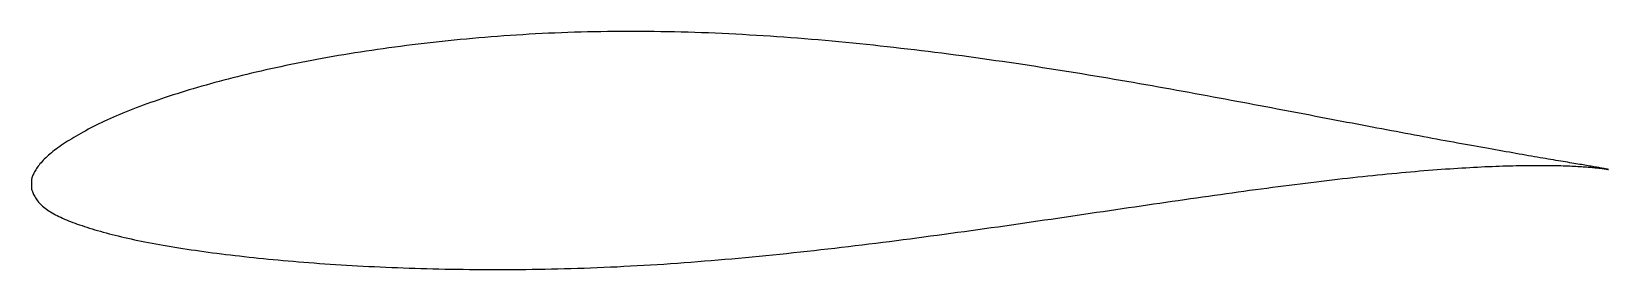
# Model space of a CAD drawing. Header units: metres. Extents: x -15.4 to 31.2, y -2.6 to 4.5.
import ezdxf

# ---------------------------------------------------------------- set-up
doc = ezdxf.new("R2010")
doc.units = ezdxf.units.M

msp = doc.modelspace()

# ---------------------------------------------------------------- linework, layer by layer
msp.add_lwpolyline([(31.195, 0.393), (31.194, 0.393), (31.191, 0.394), (31.187, 0.395), (31.18, 0.397), (31.172, 0.399), (31.163, 0.401), (31.151, 0.404), (31.138, 0.407), (31.123, 0.41), (31.106, 0.413), (31.087, 0.417), (31.067, 0.421), (31.045, 0.425), (31.021, 0.43), (30.995, 0.435), (30.967, 0.44), (30.938, 0.445), (30.907, 0.451), (30.875, 0.457), (30.84, 0.463), (30.804, 0.469), (30.766, 0.476), (30.726, 0.483), (30.685, 0.49), (30.641, 0.498), (30.597, 0.505), (30.55, 0.513), (30.501, 0.522), (30.451, 0.53), (30.399, 0.539), (30.346, 0.548), (30.291, 0.558), (30.234, 0.567), (30.175, 0.577), (30.115, 0.587), (30.053, 0.598), (29.989, 0.609), (29.923, 0.62), (29.856, 0.631), (29.787, 0.643), (29.717, 0.654), (29.645, 0.667), (29.571, 0.679), (29.496, 0.692), (29.418, 0.705), (29.34, 0.718), (29.259, 0.732), (29.177, 0.746), (29.094, 0.76), (29.008, 0.775), (28.922, 0.79), (28.833, 0.805), (28.743, 0.821), (28.651, 0.837), (28.558, 0.853), (28.463, 0.87), (28.367, 0.886), (28.269, 0.904), (28.169, 0.921), (28.068, 0.939), (27.966, 0.957), (27.862, 0.976), (27.756, 0.994), (27.649, 1.014), (27.54, 1.033), (27.43, 1.053), (27.318, 1.073), (27.205, 1.094), (27.091, 1.114), (26.975, 1.136), (26.857, 1.157), (26.738, 1.179), (26.618, 1.201), (26.496, 1.223), (26.373, 1.246), (26.248, 1.269), (26.122, 1.292), (25.994, 1.316), (25.865, 1.34), (25.735, 1.364), (25.604, 1.389), (25.471, 1.414), (25.336, 1.439), (25.201, 1.464), (25.064, 1.49), (24.926, 1.516), (24.786, 1.543), (24.645, 1.569), (24.503, 1.596), (24.36, 1.623), (24.215, 1.651), (24.069, 1.679), (23.922, 1.706), (23.774, 1.735), (23.624, 1.763), (23.473, 1.792), (23.321, 1.821), (23.168, 1.85), (23.014, 1.88), (22.858, 1.909), (22.702, 1.939), (22.544, 1.969), (22.385, 2), (22.225, 2.03), (22.064, 2.061), (21.902, 2.092), (21.739, 2.123), (21.575, 2.155), (21.409, 2.186), (21.243, 2.218), (21.076, 2.249), (20.907, 2.281), (20.738, 2.313), (20.568, 2.346), (20.396, 2.378), (20.224, 2.41), (20.051, 2.443), (19.877, 2.475), (19.702, 2.508), (19.526, 2.54), (19.349, 2.573), (19.171, 2.606), (18.993, 2.639), (18.814, 2.671), (18.633, 2.704), (18.452, 2.737), (18.27, 2.77), (18.088, 2.803), (17.904, 2.836), (17.72, 2.869), (17.535, 2.902), (17.35, 2.934), (17.163, 2.967), (16.976, 2.999), (16.788, 3.032), (16.6, 3.064), (16.411, 3.096), (16.221, 3.128), (16.031, 3.16), (15.839, 3.192), (15.648, 3.224), (15.456, 3.255), (15.263, 3.287), (15.069, 3.318), (14.876, 3.349), (14.681, 3.38), (14.486, 3.41), (14.291, 3.441), (14.095, 3.471), (13.898, 3.501), (13.702, 3.53), (13.504, 3.56), (13.307, 3.589), (13.108, 3.617), (12.91, 3.645), (12.711, 3.674), (12.512, 3.701), (12.312, 3.729), (12.112, 3.756), (11.912, 3.782), (11.711, 3.809), (11.51, 3.835), (11.309, 3.861), (11.108, 3.886), (10.906, 3.91), (10.704, 3.935), (10.502, 3.959), (10.3, 3.982), (10.097, 4.006), (9.895, 4.028), (9.692, 4.051), (9.489, 4.073), (9.286, 4.094), (9.083, 4.115), (8.88, 4.135), (8.677, 4.155), (8.473, 4.174), (8.27, 4.193), (8.066, 4.212), (7.863, 4.23), (7.66, 4.247), (7.456, 4.264), (7.253, 4.28), (7.05, 4.296), (6.846, 4.311), (6.643, 4.325), (6.44, 4.339), (6.237, 4.352), (6.035, 4.365), (5.832, 4.377), (5.629, 4.389), (5.427, 4.4), (5.225, 4.41), (5.023, 4.419), (4.821, 4.428), (4.62, 4.437), (4.419, 4.444), (4.218, 4.451), (4.017, 4.457), (3.817, 4.463), (3.617, 4.468), (3.417, 4.472), (3.218, 4.476), (3.019, 4.478), (2.82, 4.481), (2.622, 4.482), (2.424, 4.483), (2.227, 4.483), (2.03, 4.482), (1.834, 4.48), (1.638, 4.478), (1.442, 4.475), (1.247, 4.472), (1.053, 4.468), (0.859, 4.463), (0.665, 4.457), (0.472, 4.451), (0.28, 4.444), (0.088, 4.436), (-0.103, 4.428), (-0.293, 4.418), (-0.483, 4.409), (-0.672, 4.398), (-0.861, 4.387), (-1.049, 4.375), (-1.236, 4.363), (-1.423, 4.35), (-1.608, 4.336), (-1.794, 4.322), (-1.978, 4.307), (-2.161, 4.292), (-2.344, 4.276), (-2.526, 4.259), (-2.707, 4.242), (-2.888, 4.224), (-3.068, 4.206), (-3.246, 4.187), (-3.424, 4.167), (-3.601, 4.148), (-3.777, 4.127), (-3.953, 4.106), (-4.127, 4.085), (-4.3, 4.063), (-4.473, 4.041), (-4.644, 4.018), (-4.815, 3.995), (-4.985, 3.971), (-5.153, 3.947), (-5.321, 3.923), (-5.488, 3.898), (-5.653, 3.872), (-5.818, 3.846), (-5.981, 3.82), (-6.144, 3.793), (-6.305, 3.766), (-6.465, 3.738), (-6.625, 3.71), (-6.783, 3.682), (-6.94, 3.653), (-7.096, 3.624), (-7.25, 3.594), (-7.404, 3.564), (-7.556, 3.534), (-7.707, 3.503), (-7.857, 3.472), (-8.006, 3.44), (-8.154, 3.409), (-8.3, 3.376), (-8.445, 3.344), (-8.589, 3.311), (-8.732, 3.278), (-8.873, 3.245), (-9.013, 3.211), (-9.152, 3.178), (-9.29, 3.143), (-9.426, 3.109), (-9.561, 3.074), (-9.694, 3.039), (-9.826, 3.004), (-9.957, 2.969), (-10.087, 2.933), (-10.215, 2.897), (-10.341, 2.861), (-10.467, 2.825), (-10.591, 2.788), (-10.713, 2.752), (-10.834, 2.715), (-10.954, 2.678), (-11.072, 2.64), (-11.189, 2.603), (-11.304, 2.565), (-11.418, 2.527), (-11.531, 2.49), (-11.642, 2.451), (-11.751, 2.413), (-11.859, 2.375), (-11.965, 2.336), (-12.07, 2.298), (-12.174, 2.259), (-12.276, 2.22), (-12.376, 2.181), (-12.475, 2.142), (-12.572, 2.103), (-12.668, 2.063), (-12.762, 2.024), (-12.854, 1.984), (-12.945, 1.944), (-13.035, 1.905), (-13.122, 1.865), (-13.209, 1.825), (-13.293, 1.785), (-13.376, 1.745), (-13.457, 1.705), (-13.537, 1.665), (-13.615, 1.625), (-13.692, 1.585), (-13.766, 1.545), (-13.839, 1.505), (-13.911, 1.465), (-13.981, 1.426), (-14.049, 1.386), (-14.115, 1.347), (-14.18, 1.308), (-14.243, 1.269), (-14.305, 1.23), (-14.365, 1.192), (-14.423, 1.153), (-14.479, 1.115), (-14.534, 1.077), (-14.587, 1.039), (-14.638, 1.002), (-14.688, 0.965), (-14.735, 0.927), (-14.781, 0.89), (-14.826, 0.853), (-14.868, 0.816), (-14.909, 0.78), (-14.949, 0.743), (-14.986, 0.707), (-15.022, 0.671), (-15.056, 0.634), (-15.088, 0.598), (-15.118, 0.563), (-15.147, 0.527), (-15.174, 0.492), (-15.199, 0.457), (-15.223, 0.423), (-15.244, 0.389), (-15.264, 0.355), (-15.282, 0.322), (-15.299, 0.29), (-15.314, 0.259), (-15.326, 0.229), (-15.338, 0.201), (-15.347, 0.174), (-15.355, 0.15), (-15.361, 0.13), (-15.365, 0.114), (-15.367, 0.104), (-15.365, -0.194), (-15.364, -0.196), (-15.361, -0.203), (-15.356, -0.214), (-15.35, -0.231), (-15.342, -0.254), (-15.332, -0.281), (-15.32, -0.311), (-15.306, -0.342), (-15.291, -0.374), (-15.273, -0.406), (-15.254, -0.439), (-15.233, -0.471), (-15.211, -0.503), (-15.187, -0.535), (-15.161, -0.567), (-15.133, -0.598), (-15.103, -0.629), (-15.072, -0.66), (-15.039, -0.69), (-15.004, -0.719), (-14.968, -0.749), (-14.929, -0.777), (-14.889, -0.806), (-14.848, -0.834), (-14.804, -0.862), (-14.759, -0.889), (-14.712, -0.916), (-14.664, -0.942), (-14.613, -0.969), (-14.561, -0.995), (-14.507, -1.02), (-14.452, -1.046), (-14.395, -1.071), (-14.336, -1.096), (-14.275, -1.12), (-14.213, -1.145), (-14.149, -1.169), (-14.083, -1.194), (-14.016, -1.218), (-13.947, -1.242), (-13.877, -1.267), (-13.804, -1.291), (-13.73, -1.315), (-13.655, -1.339), (-13.577, -1.363), (-13.499, -1.386), (-13.418, -1.41), (-13.336, -1.434), (-13.252, -1.457), (-13.167, -1.48), (-13.08, -1.504), (-12.991, -1.526), (-12.901, -1.549), (-12.809, -1.572), (-12.716, -1.594), (-12.621, -1.617), (-12.525, -1.638), (-12.427, -1.66), (-12.327, -1.682), (-12.226, -1.703), (-12.124, -1.724), (-12.019, -1.745), (-11.914, -1.765), (-11.807, -1.786), (-11.698, -1.806), (-11.588, -1.826), (-11.476, -1.846), (-11.363, -1.865), (-11.248, -1.885), (-11.132, -1.904), (-11.015, -1.923), (-10.896, -1.942), (-10.775, -1.96), (-10.654, -1.978), (-10.53, -1.997), (-10.406, -2.014), (-10.28, -2.032), (-10.152, -2.05), (-10.024, -2.067), (-9.893, -2.084), (-9.762, -2.101), (-9.629, -2.117), (-9.495, -2.133), (-9.359, -2.149), (-9.223, -2.165), (-9.085, -2.181), (-8.945, -2.196), (-8.804, -2.211), (-8.662, -2.226), (-8.519, -2.241), (-8.375, -2.255), (-8.229, -2.269), (-8.082, -2.283), (-7.934, -2.296), (-7.785, -2.31), (-7.634, -2.323), (-7.482, -2.336), (-7.329, -2.348), (-7.175, -2.36), (-7.02, -2.372), (-6.864, -2.383), (-6.706, -2.394), (-6.548, -2.405), (-6.388, -2.416), (-6.227, -2.426), (-6.065, -2.436), (-5.902, -2.445), (-5.738, -2.455), (-5.573, -2.463), (-5.407, -2.472), (-5.24, -2.48), (-5.072, -2.488), (-4.903, -2.495), (-4.733, -2.502), (-4.562, -2.509), (-4.39, -2.516), (-4.217, -2.522), (-4.044, -2.527), (-3.869, -2.532), (-3.693, -2.537), (-3.517, -2.542), (-3.34, -2.546), (-3.161, -2.55), (-2.982, -2.554), (-2.802, -2.557), (-2.622, -2.559), (-2.44, -2.562), (-2.258, -2.563), (-2.075, -2.565), (-1.891, -2.566), (-1.707, -2.566), (-1.522, -2.566), (-1.336, -2.566), (-1.149, -2.565), (-0.962, -2.564), (-0.773, -2.562), (-0.585, -2.559), (-0.395, -2.557), (-0.206, -2.553), (-0.015, -2.549), (0.176, -2.545), (0.368, -2.54), (0.56, -2.534), (0.753, -2.528), (0.947, -2.522), (1.141, -2.515), (1.335, -2.507), (1.53, -2.499), (1.726, -2.49), (1.921, -2.481), (2.118, -2.471), (2.315, -2.461), (2.512, -2.45), (2.709, -2.439), (2.907, -2.427), (3.106, -2.415), (3.305, -2.402), (3.504, -2.388), (3.703, -2.374), (3.903, -2.36), (4.103, -2.345), (4.303, -2.329), (4.504, -2.313), (4.705, -2.297), (4.906, -2.28), (5.107, -2.262), (5.309, -2.245), (5.511, -2.226), (5.713, -2.208), (5.915, -2.188), (6.117, -2.169), (6.319, -2.149), (6.522, -2.129), (6.724, -2.108), (6.927, -2.087), (7.13, -2.065), (7.333, -2.043), (7.535, -2.021), (7.738, -1.999), (7.941, -1.976), (8.144, -1.953), (8.347, -1.929), (8.55, -1.905), (8.753, -1.881), (8.955, -1.857), (9.158, -1.832), (9.36, -1.807), (9.563, -1.782), (9.765, -1.757), (9.967, -1.731), (10.169, -1.705), (10.371, -1.679), (10.573, -1.653), (10.774, -1.626), (10.976, -1.599), (11.177, -1.573), (11.377, -1.546), (11.578, -1.518), (11.778, -1.491), (11.978, -1.464), (12.177, -1.436), (12.377, -1.409), (12.576, -1.381), (12.774, -1.353), (12.972, -1.325), (13.17, -1.297), (13.368, -1.269), (13.565, -1.24), (13.761, -1.212), (13.957, -1.184), (14.153, -1.155), (14.348, -1.127), (14.543, -1.098), (14.737, -1.07), (14.931, -1.041), (15.124, -1.013), (15.317, -0.985), (15.509, -0.957), (15.7, -0.928), (15.891, -0.9), (16.081, -0.872), (16.271, -0.844), (16.46, -0.816), (16.648, -0.788), (16.836, -0.76), (17.023, -0.733), (17.209, -0.705), (17.395, -0.678), (17.58, -0.651), (17.764, -0.624), (17.948, -0.597), (18.13, -0.57), (18.312, -0.544), (18.493, -0.518), (18.674, -0.491), (18.853, -0.466), (19.032, -0.44), (19.21, -0.415), (19.386, -0.389), (19.563, -0.364), (19.738, -0.34), (19.912, -0.315), (20.085, -0.291), (20.258, -0.267), (20.43, -0.244), (20.6, -0.221), (20.77, -0.198), (20.938, -0.175), (21.106, -0.152), (21.273, -0.13), (21.438, -0.109), (21.603, -0.087), (21.767, -0.066), (21.929, -0.045), (22.091, -0.025), (22.251, -0.005), (22.41, 0.015), (22.569, 0.034), (22.726, 0.053), (22.882, 0.072), (23.036, 0.09), (23.19, 0.108), (23.343, 0.125), (23.494, 0.142), (23.644, 0.159), (23.793, 0.175), (23.941, 0.191), (24.088, 0.207), (24.233, 0.222), (24.377, 0.237), (24.52, 0.251), (24.662, 0.265), (24.802, 0.278), (24.941, 0.292), (25.079, 0.304), (25.215, 0.317), (25.35, 0.329), (25.484, 0.341), (25.617, 0.352), (25.748, 0.363), (25.878, 0.373), (26.006, 0.383), (26.133, 0.393), (26.259, 0.402), (26.383, 0.411), (26.506, 0.419), (26.627, 0.428), (26.747, 0.435), (26.866, 0.443), (26.983, 0.45), (27.099, 0.457), (27.213, 0.463), (27.326, 0.469), (27.437, 0.475), (27.547, 0.48), (27.656, 0.485), (27.762, 0.489), (27.868, 0.493), (27.972, 0.497), (28.074, 0.501), (28.175, 0.504), (28.274, 0.507), (28.372, 0.509), (28.468, 0.511), (28.562, 0.513), (28.655, 0.515), (28.747, 0.516), (28.837, 0.517), (28.925, 0.518), (29.012, 0.518), (29.097, 0.519), (29.18, 0.519), (29.262, 0.518), (29.342, 0.518), (29.421, 0.517), (29.498, 0.516), (29.573, 0.515), (29.647, 0.513), (29.719, 0.512), (29.789, 0.51), (29.858, 0.508), (29.925, 0.506), (29.99, 0.503), (30.054, 0.501), (30.116, 0.498), (30.176, 0.495), (30.235, 0.492), (30.292, 0.489), (30.347, 0.486), (30.4, 0.483), (30.452, 0.479), (30.502, 0.476), (30.55, 0.472), (30.597, 0.469), (30.642, 0.465), (30.685, 0.461), (30.726, 0.458), (30.766, 0.454), (30.804, 0.45), (30.84, 0.446), (30.875, 0.442), (30.907, 0.439), (30.938, 0.435), (30.968, 0.431), (30.995, 0.428), (31.021, 0.424), (31.045, 0.421), (31.067, 0.417), (31.087, 0.414), (31.106, 0.411), (31.123, 0.408), (31.138, 0.406), (31.151, 0.403), (31.163, 0.401), (31.172, 0.399), (31.18, 0.397), (31.187, 0.395), (31.191, 0.394), (31.194, 0.393), (31.195, 0.393)], close=True)

doc.saveas('drawing.dxf')
